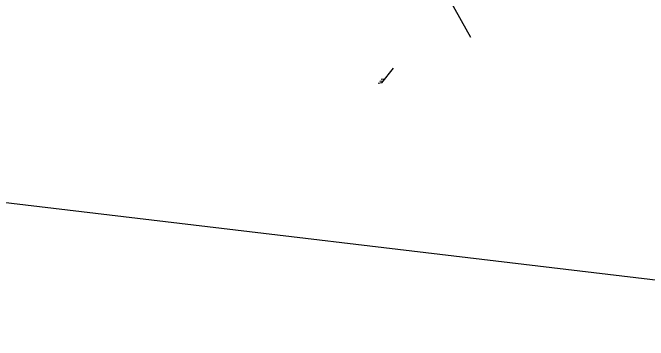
# Model space of a CAD drawing. Header units: millimetres. Extents: x 219390 to 221240, y 444648 to 450301.
# Drawn here: x 219981.4 to 220315.2, y 444648.3 to 444820.6 of the extents above; entities that cross this region are included whole.
import ezdxf

# ---------------------------------------------------------------- set-up
doc = ezdxf.new("R2010")
doc.units = ezdxf.units.MM
for name, color, linetype in [('[도면]U형 V형 측구', 4, 'Continuous'), ('[도면]소단측구', 5, 'Continuous'), ('cen', 1, 'Continuous')]:
    doc.layers.add(name, color=color, linetype=linetype)
doc.styles.get("Standard").update_dxf_attribs({"font": 'arial.ttf'})
doc.linetypes.add('E-WFLOW04', pattern='A,1.5,[32,kscals.shx,S=0.1,R=0,X=0,Y=0],0', length=1.5)
doc.linetypes.add('H-DICHV032R', pattern='A,0.9,[32,kosdic.shx,S=0.1,R=0,X=0,Y=0],-0.966667,["V3-2",Standard,S=0.2,R=180,X=0,Y=0.1],-0.183333', length=2.05)

# ---------------------------------------------------------------- blocks, each defined once
blk = doc.blocks.new('A$C31C57068')
at = {"layer": '[도면]소단측구', "color": 4, "ltscale": 8}
blk.add_line((-0.661, -0.16), (0.813, 0.254), dxfattribs=at)
at = {"layer": '[도면]소단측구', "color": 4, "ltscale": 8, "flags": 128}
for points in [[(-0.469, -0.106), (-0.735, 0.044)], [(-0.276, -0.051), (-0.542, 0.098)], [(-0.661, -0.16), (-0.927, -0.01)]]:
    blk.add_lwpolyline(points, dxfattribs=at)
at = {"layer": '[도면]소단측구', "color": 4, "ltscale": 8}
blk.add_solid([(0.813, 0.254), (0.12, 0.06), (0.071, 0.233), (0.813, 0.254)], dxfattribs=at)

msp = doc.modelspace()

# ---------------------------------------------------------------- linework, layer by layer
at = {"layer": '[도면]U형 V형 측구', "color": 4, "linetype": 'H-DICHV032R', "ltscale": 10, "elevation": 70, "flags": 128}
msp.add_lwpolyline([(220124.49, 444890.83), (220131.45, 444887.5), (220158.08, 444882.21), (220168.77, 444874.38), (220179.18, 444866.85), (220186.22, 444858.21), (220192.97, 444847.69), (220198.86, 444842.13), (220211.1, 444826.85), (220221.73, 444807.74)], dxfattribs=at)
at = {"layer": 'cen', "color": 2}
msp.add_lwpolyline([(219389.95, 444790.55), (220045.97, 450300.59), (221240.35, 450158.39), (220584.33, 444648.35)], close=True, dxfattribs=at)

# ---------------------------------------------------------------- block references
at = {"layer": '[도면]소단측구', "color": 4, "linetype": 'E-WFLOW04', "ltscale": 9, "xscale": 6.399999999891234, "yscale": 6.399999999891234, "zscale": 6.399999999891234, "rotation": 36.13472469506841}
msp.add_blockref('A$C31C57068', (220178.13, 444787.01), dxfattribs=at)

doc.saveas('drawing.dxf')
